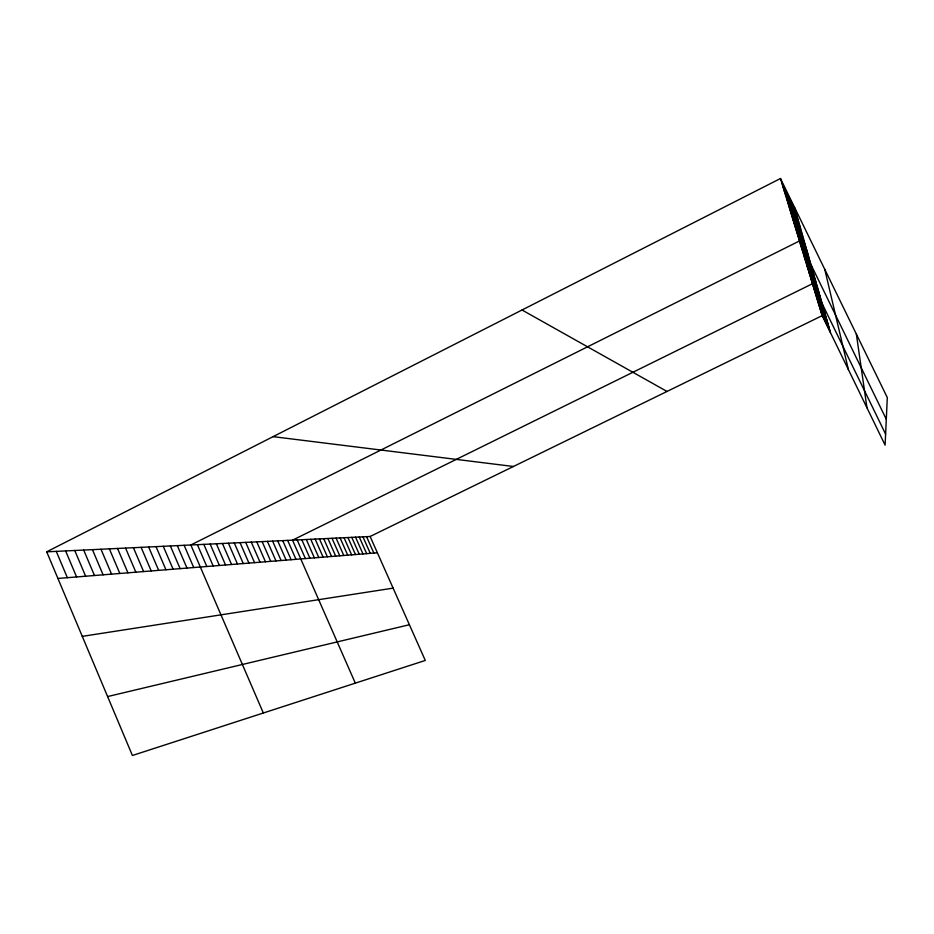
<?xml version="1.0" encoding="UTF-8"?>
<svg xmlns="http://www.w3.org/2000/svg" width="934" height="934" viewBox="0 0 934 934"><rect width="100%" height="100%" fill="white"/><g stroke="black" fill="none" stroke-linecap="round" stroke-linejoin="round"><path stroke-width="1.4" d="M46.7 551.819L370.133 536.49L425.285 660.443L132.406 755.489L46.7 551.819L780.474 178.511L887.3 397.557L885.105 445.133L822.189 315.645L780.474 178.511M370.133 536.49L822.189 315.645M107.608 696.566L409.396 624.729M82.285 636.369L393.109 588.128M57.908 578.45L377.383 552.788M273.09 436.645L513.443 466.486M522.024 309.995L667.016 391.451M781.746 182.725L795.523 210.979M782.996 186.835L796.609 214.738M784.221 190.84L797.659 218.416M785.412 194.751L798.687 222M786.568 198.568L799.691 225.491M787.701 202.293L800.671 228.9M788.81 205.935L801.629 232.239M789.895 209.485L802.563 235.496M790.946 212.952L803.474 238.672M791.985 216.349L804.372 241.778M792.989 219.665L805.236 244.813M793.982 222.911L806.089 247.79M794.939 226.086L806.929 250.697M795.885 229.192L807.747 253.534M796.807 232.227L808.54 256.313M797.718 235.193L809.323 259.033M798.605 238.112L810.082 261.707M886.296 419.296L799.469 240.96L190.828 544.989L263.33 713.004M800.31 243.751L811.564 266.867M801.15 246.483L812.288 269.366M801.967 249.168L812.989 271.817M802.761 251.783L813.677 274.222M803.544 254.363L814.355 276.581M804.314 256.885L815.02 278.892M805.061 259.36L815.674 281.157M805.809 261.789L816.304 283.376M806.532 264.17L816.935 285.559M807.233 266.505L817.542 287.695M807.933 268.794L818.149 289.797M808.622 271.047L818.744 291.852M809.288 273.253L819.316 293.871M809.953 275.425L819.889 295.856M810.595 277.55L820.449 297.806M811.237 279.64L820.998 299.721M811.856 281.694L821.535 301.6M885.607 434.112L812.475 283.714L292.529 540.167L355.317 683.151M813.059 285.652L822.574 305.22M813.642 287.555L823.076 306.959M814.214 289.435L823.566 308.675M814.775 291.28L824.057 310.357M815.324 293.089L824.524 312.014M815.872 294.864L825.002 313.649M816.398 296.615L825.458 315.248M816.923 298.343L825.913 316.824M817.437 300.048L826.356 318.377M817.951 301.717L826.8 319.907M818.453 303.363L827.232 321.413M818.943 304.974L827.652 322.895M819.433 306.574L828.073 324.355M819.9 308.138L828.481 325.791M820.379 309.691L828.89 327.204M820.834 311.209L829.287 328.605M821.301 312.715L829.684 329.971M821.745 314.186L830.069 331.325M366.56 536.665L373.857 553.068M362.941 536.828L370.284 553.348M359.275 537.003L366.665 553.64M355.55 537.178L362.987 553.944M351.768 537.365L359.251 554.236M347.938 537.54L355.469 554.539M344.039 537.727L351.628 554.854M340.093 537.914L347.728 555.17M336.088 538.101L343.782 555.485M332.025 538.299L339.766 555.8M327.904 538.498L335.691 556.127M323.713 538.696L331.558 556.466M319.463 538.895L327.367 556.804M315.143 539.093L323.106 557.143M310.765 539.303L318.774 557.493M306.317 539.513L314.384 557.843M301.787 539.735L309.913 558.205M297.199 539.945L305.383 558.567M287.672 540.401L295.973 559.326M282.733 540.634L291.104 559.711M277.713 540.868L286.143 560.108M272.6 541.113L281.099 560.517M267.416 541.358L275.974 560.925M262.127 541.603L270.755 561.346M256.757 541.86L265.443 561.778M251.281 542.117L260.037 562.21M245.712 542.385L254.55 562.653M240.05 542.654L248.946 563.097M234.282 542.923L243.26 563.552M228.41 543.203L237.458 564.019M222.432 543.495L231.55 564.498M216.349 543.775L225.538 564.977M210.15 544.067L219.408 565.479M203.822 544.37L213.174 565.969M197.389 544.674L206.811 566.483M184.138 545.304L193.723 567.533M177.32 545.631L186.987 568.082M170.362 545.958L180.11 568.631M163.263 546.297L173.105 569.191M156.025 546.635L165.948 569.763M148.646 546.985L158.663 570.359M141.116 547.336L151.215 570.954M133.422 547.709L143.614 571.561M125.565 548.083L135.85 572.18M117.544 548.456L127.923 572.822M109.36 548.842L119.832 573.476M100.989 549.239L111.566 574.141M92.431 549.647L103.114 574.819M83.686 550.056L94.474 575.507M74.755 550.488L85.636 576.22M65.614 550.92L76.6 576.943M56.262 551.364L67.365 577.691M794.414 207.114L830.454 332.656M824.78 269.366L848.387 369.572M856.361 334.115L866.962 407.808"/></g></svg>
